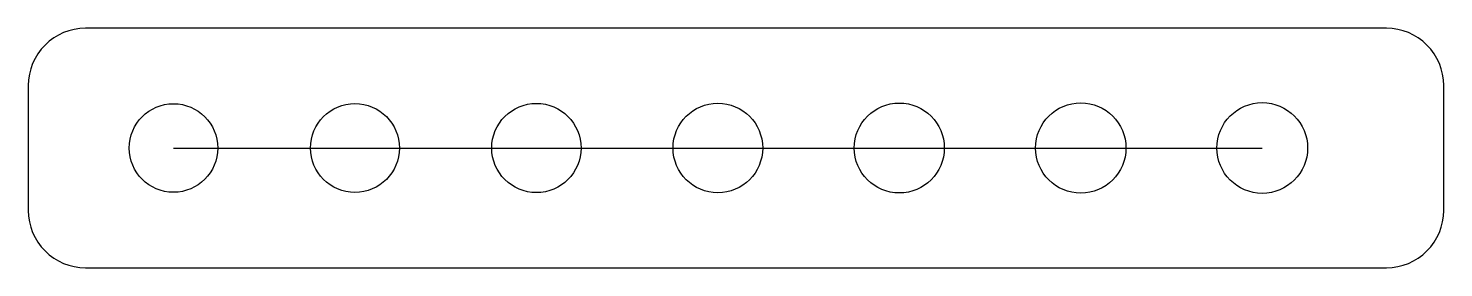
# Model space of a CAD drawing. Header units: millimetres. Extents: x -48.3 to 50.8, y -8.4 to 8.4.
import ezdxf

# ---------------------------------------------------------------- set-up
doc = ezdxf.new("R2010")
doc.units = ezdxf.units.MM
doc.layers.get('0').update_dxf_attribs({"linetype": 'CONTINUOUS'})

msp = doc.modelspace()

# ---------------------------------------------------------------- linework, layer by layer
for p, q in [((-38.1, 0), (-25.4, 0)), ((-25.4, 0), (-12.7, 0)), ((-12.7, 0), (0, 0)), ((0, 0), (12.7, 0)), ((12.7, 0), (25.4, 0)), ((25.4, 0), (38.1, 0))]:
    msp.add_line(p, q)
msp.add_lwpolyline([(-44.26, -8.382), (46.8, -8.382, 0.414214), (50.8, -4.382), (50.8, 4.382, 0.414214), (46.8, 8.382), (-44.26, 8.382, 0.414214), (-48.26, 4.382), (-48.26, -4.382, 0.414214)], format="xyb", close=True)
for centre, radius in [((-38.1, 0), 3.099), ((-25.4, 0), 3.111), ((-12.7, 0), 3.124), ((0, 0), 3.137), ((12.7, 0), 3.15), ((25.4, 0), 3.162), ((38.1, 0), 3.175)]:
    msp.add_circle(centre, radius)

doc.saveas('drawing.dxf')
